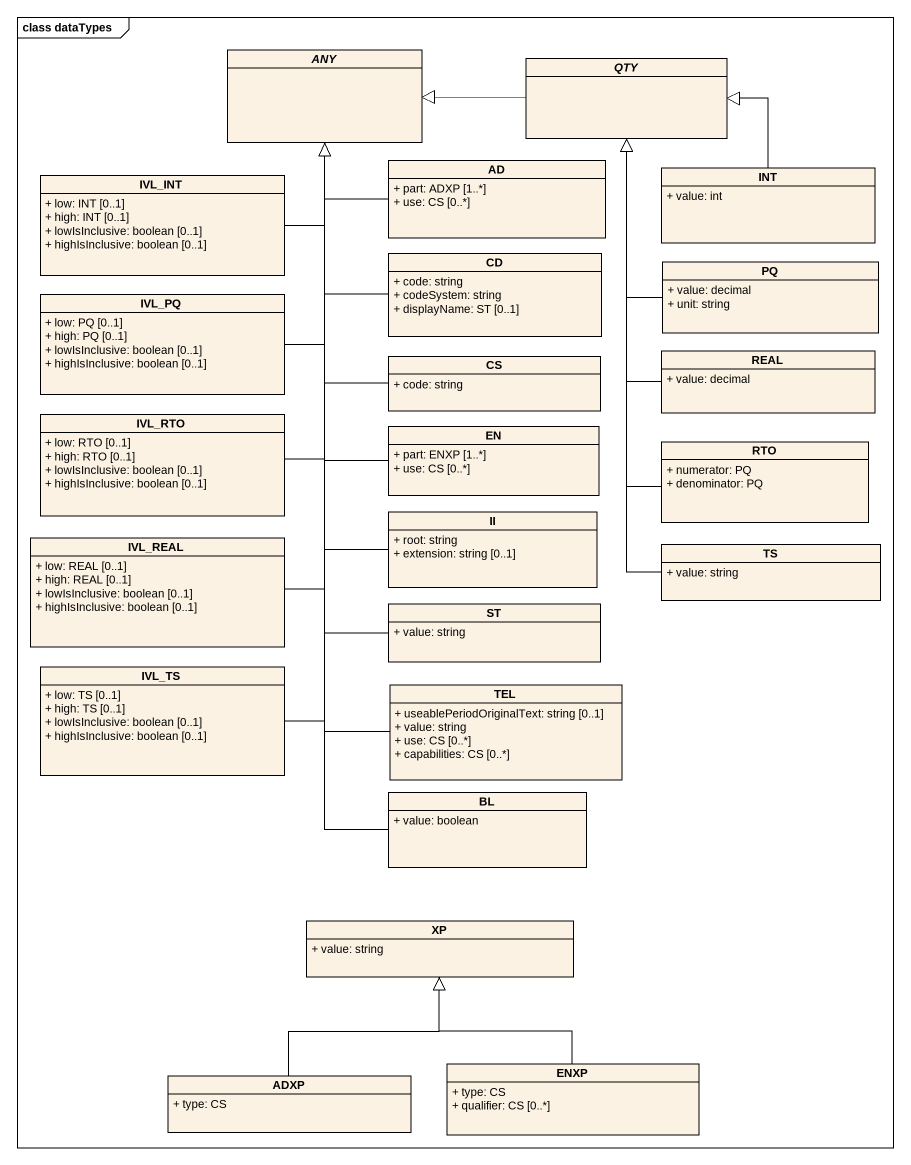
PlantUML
@startuml
mainframe class dataTypes
hide circle
hide empty members
skinparam classAttributeIconSize 0
abstract class ANY
abstract class QTY
class IVL_INT {
  + low: INT [0..1]
  + high: INT [0..1]
  + lowIsInclusive: boolean [0..1]
  + highIsInclusive: boolean [0..1]
}
class AD {
  + part: ADXP [1..*]
  + use: CS [0..*]
}
class INT {
  + value: int
}
class CD {
  + code: string
  + codeSystem: string
  + displayName: ST [0..1]
}
class IVL_PQ {
  + low: PQ [0..1]
  + high: PQ [0..1]
  + lowIsInclusive: boolean [0..1]
  + highIsInclusive: boolean [0..1]
}
class PQ {
  + value: decimal
  + unit: string
}
class REAL {
  + value: decimal
}
class CS {
  + code: string
}
class IVL_RTO {
  + low: RTO [0..1]
  + high: RTO [0..1]
  + lowIsInclusive: boolean [0..1]
  + highIsInclusive: boolean [0..1]
}
class EN {
  + part: ENXP [1..*]
  + use: CS [0..*]
}
class RTO {
  + numerator: PQ
  + denominator: PQ
}
class IVL_REAL {
  + low: REAL [0..1]
  + high: REAL [0..1]
  + lowIsInclusive: boolean [0..1]
  + highIsInclusive: boolean [0..1]
}
class II {
  + root: string
  + extension: string [0..1]
}
class TS {
  + value: string
}
class ST {
  + value: string
}
class IVL_TS {
  + low: TS [0..1]
  + high: TS [0..1]
  + lowIsInclusive: boolean [0..1]
  + highIsInclusive: boolean [0..1]
}
class TEL {
  + useablePeriodOriginalText: string [0..1]
  + value: string
  + use: CS [0..*]
  + capabilities: CS [0..*]
}
class BL {
  + value: boolean
}
class XP {
  + value: string
}
class ADXP {
  + type: CS
}
class ENXP {
  + type: CS
  + qualifier: CS [0..*]
}
QTY -left-|> ANY
IVL_INT -up-|> ANY
AD -left-|> ANY
INT -up-|> QTY
CD -up-|> ANY
IVL_PQ -up-|> ANY
PQ -up-|> QTY
REAL -up-|> QTY
CS -up-|> ANY
IVL_RTO -up-|> ANY
EN -up-|> ANY
RTO -up-|> QTY
IVL_REAL -up-|> ANY
II -up-|> ANY
TS -up-|> QTY
ST -up-|> ANY
IVL_TS -up-|> ANY
TEL -up-|> ANY
BL -up-|> ANY
ADXP -up-|> XP
ENXP -up-|> XP
@enduml
